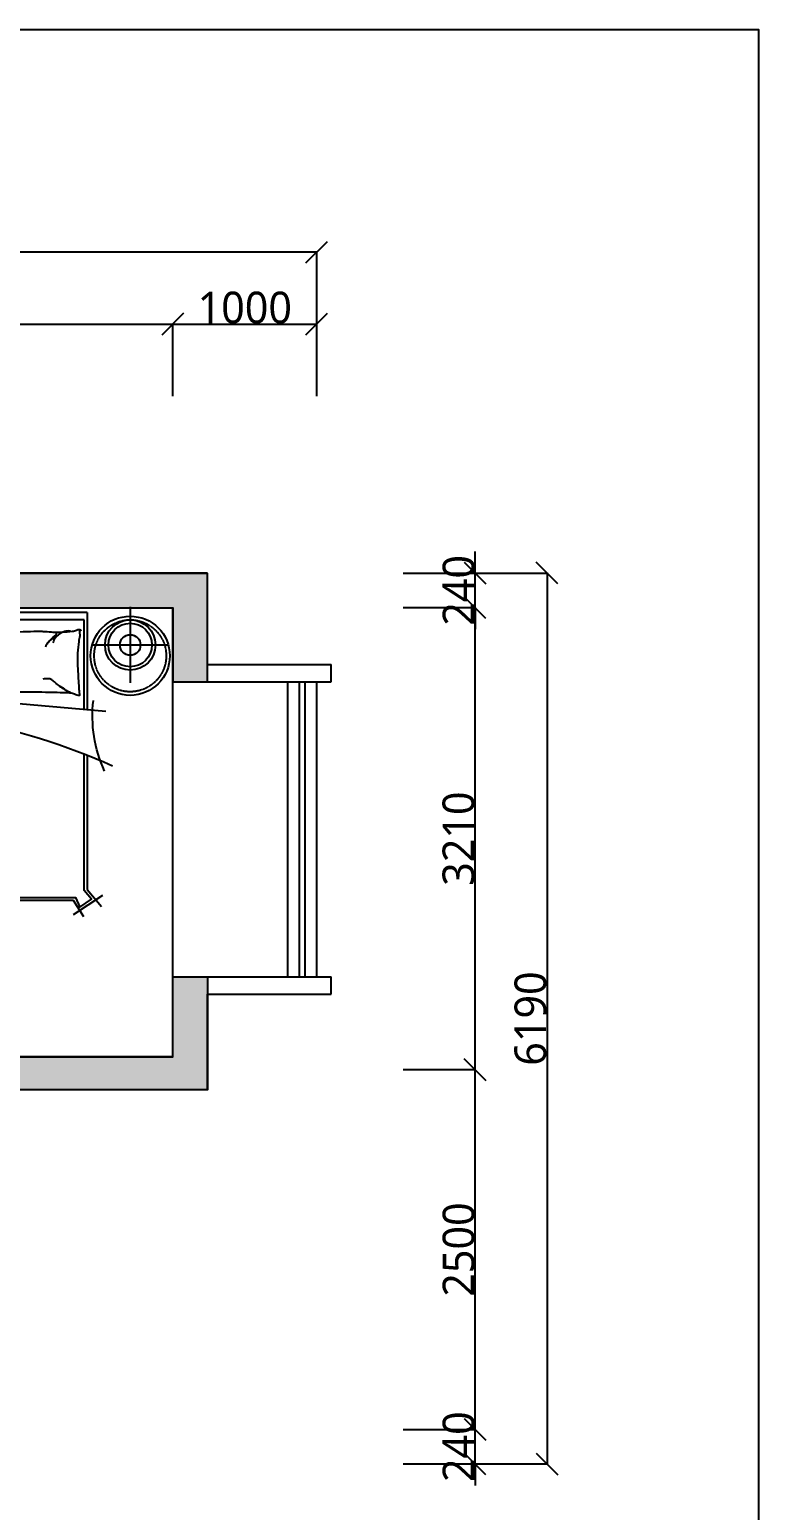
# Model space of a CAD drawing. Header units: millimetres. Extents: x -18923 to 87021, y -73077 to -1985.
# Drawn here: x 81958 to 87021, y -66167 to -55879 of the extents above; entities that cross this region are included whole.
import ezdxf

# ---------------------------------------------------------------- set-up
doc = ezdxf.new("R2010")
doc.units = ezdxf.units.MM
doc.header["$LTSCALE"] = 10
doc.linetypes.add('DASH', pattern=[0.35, 0.25, -0.1])
doc.layers.get('Defpoints').update_dxf_attribs({"color": 250})
for name, color, linetype in [('0文字-标注', 7, 'Continuous'), ('1结构-填充-剪力墙', 251, 'Continuous'), ('1结构-墙体', 7, 'Continuous'), ('1结构-窗及电梯', 133, 'Continuous'), ('2平面-家具-活动', 133, 'Continuous'), ('2平面-家具-细线', 8, 'Continuous'), ('5', 8, 'Continuous')]:
    doc.layers.add(name, color=color, linetype=linetype)
doc.styles.add('dim_font', font='SIMPLEX.shx', dxfattribs={"width": 0.8})
doc.styles.add('图框－雅黑', font='')
doc.styles.get('图框－雅黑').set_extended_font_data('Microsoft YaHei')
doc.dimstyles.new('1-30', dxfattribs={"dimtxt": 150, "dimasz": 4, "dimexe": 1.5, "dimexo": 0, "dimgap": 0.6, "dimtad": 1, "dimdec": 0, "dimlfac": 30, "dimdsep": 46, "dimtxsty": 'dim_font', "dimblk": 'DOTSMALL', "dimcen": 4, "dimdle": 1.5, "dimclrd": 123, "dimclre": 123, "dimclrt": 256, "dimadec": 0, "dimazin": 0, "dimtfac": 1, "dimtdec": 0, "dimtix": 1, "dimtmove": 2, "dimatfit": 3, "dimldrblk": 'DOTSMALL', "dimfxl": 1.5, "dimarcsym": 0})

# ---------------------------------------------------------------- blocks, each defined once
blk = doc.blocks.new('_OBLIQUE')
at = {"color": 0, "linetype": 'ByBlock'}
blk.add_line((-0.5, -0.5), (0.5, 0.5), dxfattribs=at)
blk = doc.blocks.new('*D618')
at = {"layer": '0文字-标注', "color": 8, "lineweight": -2, "transparency": 16777216}
for p, q in [((85053, -65605), (85053, -65455)), ((84553, -65605), (85054, -65605)), ((85053, -65845), (85053, -65605)), ((84553, -65845), (85054, -65845)), ((85053, -65845), (85053, -65995))]:
    blk.add_line(p, q, dxfattribs=at)
at = {"layer": 'Defpoints', "color": 0, "transparency": 16777216}
for p in [(84553, -65605), (85053, -65605), (84553, -65845)]:
    blk.add_point(p, dxfattribs=at)
at = {"layer": '0文字-标注', "color": 8, "lineweight": -2, "transparency": 16777216, "xscale": 150, "yscale": 150, "zscale": 150}
for p, rotation in [((85053, -65605), 270), ((85053, -65845), 90)]:
    blk.add_blockref('_OBLIQUE', p, dxfattribs=dict(at, rotation=rotation))
at = {"layer": '0文字-标注', "color": 255, "transparency": 16777216, "insert": (84939, -65725), "char_height": 220, "attachment_point": 5, "rotation": 90, "style": '图框－雅黑'}
blk.add_mtext('240', dxfattribs=at)
blk = doc.blocks.new('_DotSmall')
at = {"color": 0, "linetype": 'ByBlock', "const_width": 0.5}
blk.add_lwpolyline([(-0.0625, 0, 1), (0.0625, 0, 1)], format="xyb", close=True, dxfattribs=at)
blk = doc.blocks.new('*D619')
at = {"layer": '0文字-标注', "color": 8, "lineweight": -2, "transparency": 16777216}
for p, q in [((84553, -63105), (85054, -63105)), ((85053, -65607), (85053, -63104)), ((84553, -65605), (85054, -65605))]:
    blk.add_line(p, q, dxfattribs=at)
at = {"layer": 'Defpoints', "color": 0, "transparency": 16777216}
for p in [(84553, -63105), (85053, -63105), (84553, -65605)]:
    blk.add_point(p, dxfattribs=at)
at = {"layer": '0文字-标注', "color": 8, "lineweight": -2, "transparency": 16777216, "xscale": 150, "yscale": 150, "zscale": 150}
for p, rotation in [((85053, -63105), 90), ((85053, -65605), 270)]:
    blk.add_blockref('_OBLIQUE', p, dxfattribs=dict(at, rotation=rotation))
at = {"layer": '0文字-标注', "color": 255, "transparency": 16777216, "insert": (84939, -64355), "char_height": 220, "attachment_point": 5, "rotation": 90, "style": '图框－雅黑'}
blk.add_mtext('2500', dxfattribs=at)
blk = doc.blocks.new('*D620')
at = {"layer": '0文字-标注', "color": 8, "lineweight": -2, "transparency": 16777216}
for p, q in [((84553, -59895), (85054, -59895)), ((85053, -63107), (85053, -59894)), ((84553, -63105), (85054, -63105))]:
    blk.add_line(p, q, dxfattribs=at)
at = {"layer": 'Defpoints', "color": 0, "transparency": 16777216}
for p in [(84553, -59895), (85053, -59895), (84553, -63105)]:
    blk.add_point(p, dxfattribs=at)
at = {"layer": '0文字-标注', "color": 8, "lineweight": -2, "transparency": 16777216, "xscale": 150, "yscale": 150, "zscale": 150}
for p, rotation in [((85053, -59895), 90), ((85053, -63105), 270)]:
    blk.add_blockref('_OBLIQUE', p, dxfattribs=dict(at, rotation=rotation))
at = {"layer": '0文字-标注', "color": 255, "transparency": 16777216, "insert": (84938, -61500), "char_height": 220, "attachment_point": 5, "rotation": 90, "style": '图框－雅黑'}
blk.add_mtext('3210', dxfattribs=at)
blk = doc.blocks.new('*D621')
at = {"layer": '0文字-标注', "color": 8, "lineweight": -2, "transparency": 16777216}
for p, q in [((85053, -59655), (85053, -59505)), ((84553, -59655), (85054, -59655)), ((85053, -59895), (85053, -59655)), ((84553, -59895), (85054, -59895)), ((85053, -59895), (85053, -60045))]:
    blk.add_line(p, q, dxfattribs=at)
at = {"layer": 'Defpoints', "color": 0, "transparency": 16777216}
for p in [(84553, -59655), (85053, -59655), (84553, -59895)]:
    blk.add_point(p, dxfattribs=at)
at = {"layer": '0文字-标注', "color": 8, "lineweight": -2, "transparency": 16777216, "xscale": 150, "yscale": 150, "zscale": 150}
for p, rotation in [((85053, -59655), 270), ((85053, -59895), 90)]:
    blk.add_blockref('_OBLIQUE', p, dxfattribs=dict(at, rotation=rotation))
at = {"layer": '0文字-标注', "color": 255, "transparency": 16777216, "insert": (84939, -59775), "char_height": 220, "attachment_point": 5, "rotation": 90, "style": '图框－雅黑'}
blk.add_mtext('240', dxfattribs=at)
blk = doc.blocks.new('*D622')
at = {"layer": '0文字-标注', "color": 8, "lineweight": -2, "transparency": 16777216}
for p, q in [((84553, -59655), (85554, -59655)), ((85553, -59654), (85553, -65847)), ((84553, -65845), (85554, -65845))]:
    blk.add_line(p, q, dxfattribs=at)
at = {"layer": 'Defpoints', "color": 0, "transparency": 16777216}
for p in [(84553, -59655), (84553, -65845), (85553, -65845)]:
    blk.add_point(p, dxfattribs=at)
at = {"layer": '0文字-标注', "color": 8, "lineweight": -2, "transparency": 16777216, "xscale": 150, "yscale": 150, "zscale": 150}
for p, rotation in [((85553, -59655), 90), ((85553, -65845), 270)]:
    blk.add_blockref('_OBLIQUE', p, dxfattribs=dict(at, rotation=rotation))
at = {"layer": '0文字-标注', "color": 255, "transparency": 16777216, "insert": (85438, -62750), "char_height": 220, "attachment_point": 5, "rotation": 90, "style": '图框－雅黑'}
blk.add_mtext('6190', dxfattribs=at)
blk = doc.blocks.new('*D639')
at = {"layer": '0文字-标注', "color": 8, "lineweight": -2, "transparency": 16777216}
for p, q in [((79196, -57925), (82954, -57925)), ((79198, -58425), (79198, -57924)), ((82953, -58425), (82953, -57924))]:
    blk.add_line(p, q, dxfattribs=at)
at = {"layer": 'Defpoints', "color": 0, "transparency": 16777216}
for p in [(82953, -57925), (79198, -58425), (82953, -58425)]:
    blk.add_point(p, dxfattribs=at)
at = {"layer": '0文字-标注', "color": 8, "lineweight": -2, "transparency": 16777216, "xscale": 150, "yscale": 150, "zscale": 150, "rotation": 180}
blk.add_blockref('_OBLIQUE', (79198, -57925), dxfattribs=at)
at = {"layer": '0文字-标注', "color": 8, "lineweight": -2, "transparency": 16777216, "xscale": 150, "yscale": 150, "zscale": 150}
blk.add_blockref('_OBLIQUE', (82953, -57925), dxfattribs=at)
at = {"layer": '0文字-标注', "color": 255, "transparency": 16777216, "insert": (81075, -57811), "char_height": 220, "attachment_point": 5, "style": '图框－雅黑'}
blk.add_mtext('3755', dxfattribs=at)
blk = doc.blocks.new('*D640')
at = {"layer": '0文字-标注', "color": 8, "lineweight": -2, "transparency": 16777216}
for p, q in [((82951, -57925), (83954, -57925)), ((82953, -58425), (82953, -57924)), ((83953, -58425), (83953, -57924))]:
    blk.add_line(p, q, dxfattribs=at)
at = {"layer": 'Defpoints', "color": 0, "transparency": 16777216}
for p in [(83953, -57925), (82953, -58425), (83953, -58425)]:
    blk.add_point(p, dxfattribs=at)
at = {"layer": '0文字-标注', "color": 8, "lineweight": -2, "transparency": 16777216, "xscale": 150, "yscale": 150, "zscale": 150, "rotation": 180}
blk.add_blockref('_OBLIQUE', (82953, -57925), dxfattribs=at)
at = {"layer": '0文字-标注', "color": 8, "lineweight": -2, "transparency": 16777216, "xscale": 150, "yscale": 150, "zscale": 150}
blk.add_blockref('_OBLIQUE', (83953, -57925), dxfattribs=at)
at = {"layer": '0文字-标注', "color": 255, "transparency": 16777216, "insert": (83453, -57811), "char_height": 220, "attachment_point": 5, "style": '图框－雅黑'}
blk.add_mtext('1000', dxfattribs=at)
blk = doc.blocks.new('*D641')
at = {"layer": '0文字-标注', "color": 8, "lineweight": -2, "transparency": 16777216}
for p, q in [((83954, -57425), (63511, -57425)), ((63513, -58425), (63513, -57424)), ((83953, -58425), (83953, -57424))]:
    blk.add_line(p, q, dxfattribs=at)
at = {"layer": 'Defpoints', "color": 0, "transparency": 16777216}
for p in [(63513, -57425), (63513, -58425), (83953, -58425)]:
    blk.add_point(p, dxfattribs=at)
at = {"layer": '0文字-标注', "color": 8, "lineweight": -2, "transparency": 16777216, "xscale": 150, "yscale": 150, "zscale": 150, "rotation": 180}
blk.add_blockref('_OBLIQUE', (63513, -57425), dxfattribs=at)
at = {"layer": '0文字-标注', "color": 8, "lineweight": -2, "transparency": 16777216, "xscale": 150, "yscale": 150, "zscale": 150}
blk.add_blockref('_OBLIQUE', (83953, -57425), dxfattribs=at)
at = {"layer": '0文字-标注', "color": 255, "transparency": 16777216, "insert": (73733, -57311), "char_height": 220, "attachment_point": 5, "style": '图框－雅黑'}
blk.add_mtext('20440', dxfattribs=at)
blk = doc.blocks.new('df')
at = {"color": 8, "linetype": 'DASH', "ltscale": 400}
for p, q in [((137444.6, 23361.8), (137444.6, 23715.5)), ((137444.6, 23361.8), (137444.6, 23715.5)), ((137267.7, 23538.7), (137621.4, 23538.7))]:
    blk.add_line(p, q, dxfattribs=at)
at = {"ltscale": 300}
for radius in [117.2, 101.1, 47.9]:
    blk.add_circle((137444.6, 23538.7), radius, dxfattribs=at)
at = {"layer": '5', "linetype": 'DASH', "ltscale": 400}
blk.add_line((137267.7, 23538.7), (137621.4, 23538.7), dxfattribs=at)
at = {"layer": '5', "ltscale": 300}
blk.add_circle((137444.6, 23538.7), 101.1, dxfattribs=at)
blk = doc.blocks.new('A$C0ED86D5A')
for p, q in [((-900, 0), (900, 0)), ((-900, 0), (-900, -676)), ((900, -520), (900, 0)), ((-1031, -687), (999, -511)), ((900, -1923), (900, -678)), ((-900, -989), (-900, -1923)), ((-900, -1923), (-1001, -2043)), ((1001, -2041), (900, -1923)), ((-1007, -1966), (-803, -2101)), ((-878, -2114), (-806, -2000)), ((-806, -2000), (806, -2000)), ((802, -2105), (999, -1966)), ((806, -2000), (864, -2135))]:
    blk.add_line(p, q)
at = {"color": 8}
for p, q in [((-880, -50), (880, -50)), ((-880, -674), (-880, -50)), ((880, -521), (880, -50))]:
    blk.add_line(p, q, dxfattribs=at)
for points in [[(-28, -162, 0.263368), (5, -140, 0.494818), (-6, -117, 0.049225), (-27, -115, 0.036831), (-55, -117, 0.041199), (-110, -130, -0.071727), (-141, -136, -0.006385), (-182, -136, -0.002592), (-283, -136, -0.005868), (-482, -131, 0.011777), (-581, -130, 0.016425), (-611, -131, -0.009379), (-663, -135, -0.018688), (-728, -135, -0.017327), (-798, -130, -0.106612), (-826, -121, 0.151784), (-845, -117, 0.076444), (-854, -119, 0.215512), (-857, -121, 0.585858), (-854, -125, -0.363489), (-848, -128, -0.191716), (-848, -142, 0.129675), (-850, -162, 0.01735), (-846, -182, -0.019326), (-843, -200, -0.018818), (-835, -282, -0.021828), (-834, -353, -0.006204), (-836, -394, -0.001963), (-843, -522, -0.028341), (-848, -565, 0.117014), (-848, -576, 0.36606), (-846, -577, 0.03973), (-830, -574, 0.049781), (-813, -567, -0.068397), (-800, -562, -0.03665), (-778, -559, -0.009662), (-692, -556, -0.00649), (-479, -553, -0.009711), (-337, -557, -0.010961), (-286, -560, 0.010274), (-231, -563, 0.060802), (-162, -558, -0.078005), (-108, -556, -0.047825), (-81, -561, 0.034494), (-44, -570, 0.023571), (-14, -574, 0.510228), (-12, -572), (-21, -536), (-46, -437, -0.073041), (-49, -414, -0.023305), (-42, -340, -0.018299), (-37, -313, 0.01097), (-28, -267, 0.042281), (-24, -226, 0.027201), (-28, -162)], [(47, -158, -0.263368), (14, -135, -0.494818), (25, -113, -0.049225), (46, -111, -0.036831), (74, -113, -0.031893), (120, -122, 0.035782), (161, -131, 0.032941), (268, -138, 0.10377), (302, -131, 0.002966), (576, -128, -0.033397), (600, -125, -0.03204), (645, -126, 0.038141), (682, -130, 0.010837), (760, -129, 0.014624), (817, -125, 0.111249), (844, -117, -0.153708), (865, -112, -0.076444), (874, -114, -0.215512), (876, -116, -0.585858), (873, -120, 0.363489), (867, -123, 0.191716), (867, -137, -0.129675), (869, -157, -0.01735), (866, -177, 0.019326), (862, -195, 0.018818), (855, -277, 0.021828), (853, -348, 0.006204), (855, -389, 0.001963), (862, -517, 0.003705), (863, -523)], [(533, -552, 0.016207), (506, -552, 0.002229), (305, -555, -0.008153), (250, -559, -0.06251), (182, -553, 0.078669), (127, -551, 0.047825), (100, -556, -0.034494), (63, -565, -0.023571), (33, -569, -0.510228), (32, -568), (41, -531), (65, -432, 0.073041), (68, -409, 0.023305), (61, -336, 0.018299), (56, -308, -0.01097), (47, -263, -0.042281), (44, -221, -0.027201), (47, -157)]]:
    blk.add_lwpolyline(points, format="xyb")
for points in [[(-785, -128, -0.088153), (-743, -132, -0.088153), (-706, -150, -0.077547), (-680, -176, -0.077547), (-663, -209)], [(-686, -135, 0.035412), (-685, -150, 0.078915), (-683, -157, 0.145992), (-660, -181, -0.107948), (-626, -211, -0.032225), (-619, -223, -0.023191), (-611, -240)], [(-28, -182, 0.077379), (-70, -213, 0.077379), (-100, -254, 0.047525), (-112, -284, 0.047525), (-118, -315)], [(-26, -202, 0.05369), (-43, -217, 0.070312), (-53, -232, 0.015448), (-57, -242, 0.013244), (-62, -254, 0.082127), (-66, -276, 0.064164), (-62, -304)], [(45, -197, -0.05369), (62, -212, -0.070312), (72, -227, -0.015448), (77, -237, -0.013244), (81, -250, -0.082127), (85, -271, -0.064164), (81, -299)], [(47, -178, -0.077379), (89, -208, -0.077379), (119, -250, -0.047525), (131, -279, -0.047525), (137, -311)], [(705, -130, -0.035412), (704, -146, -0.078915), (702, -152, -0.145992), (679, -177, 0.107948), (646, -206, 0.032225), (638, -218, 0.023191), (630, -236)], [(804, -123, 0.088153), (762, -127, 0.088153), (725, -146, 0.077547), (699, -172, 0.077547), (682, -204)], [(-789, -560, 0.014819), (-745, -534, 0.01826), (-710, -511, 0.018079), (-679, -486, -0.024935), (-656, -468, -0.13461), (-635, -460, -0.070708), (-593, -463)], [(-137, -555, -0.009729), (-169, -544, -0.009729), (-202, -532, -0.007971), (-228, -521, -0.007971), (-253, -509)], [(156, -550, 0.009729), (189, -539, 0.009729), (221, -527, 0.007971), (247, -516, 0.007971), (273, -504)], [(772, -531, 0.003584), (762, -524, 0.024599), (730, -506, 0.018313), (711, -478, 0.015937), (675, -463, 0.072521), (655, -459, 0.033339), (612, -459)]]:
    blk.add_lwpolyline(points, format="xyb", dxfattribs=at)
for points in [[(-626, -211, 0.031223), (-649, -186, 0.023666), (-683, -157), (-683, -157, -0.023666), (-649, -186), (-649, -186), (-649, -186, -0.031223), (-626, -211)], [(646, -206, -0.031223), (668, -182, -0.023666), (702, -152), (702, -152, 0.023666), (668, -182), (668, -182), (668, -182, 0.031223), (646, -206)], [(-742, -529), (-742, -529, -0.024599), (-710, -511), (-710, -511, 0.024599), (-742, -529), (-742, -529)]]:
    blk.add_lwpolyline(points, format="xyb", close=True, dxfattribs=at)
for points in [[(-66, -276), (-66, -276)], [(85, -271), (85, -271)]]:
    blk.add_lwpolyline(points, close=True, dxfattribs=at)
for points in [[(-200, -532, -0.001202), (-204, -531, 0.001708), (-199, -533, -0.000179), (-199, -533, -0.001055), (-203, -531, 0.001291), (-198, -533, -0.001222), (-202, -531, -0.00077), (-205, -530, 0.010733), (-169, -544, -0.000007), (-169, -544, -0.009297)], [(-12, -572), (-12, -574, -0.001167), (-14, -574, 0.510231)], [(219, -528, 0.001202), (223, -526, -0.001708), (218, -528, 0.000179), (218, -528, 0.001055), (222, -527, -0.001291), (218, -528, 0.001222), (222, -527, 0.00077), (224, -526, -0.010733), (189, -539, 0.000007), (189, -539, 0.009297)]]:
    blk.add_lwpolyline(points, format="xyb", close=True)
blk.add_lwpolyline([(880, -675), (880, -1931), (932, -1991), (851, -2047), (819, -1980), (-819, -1980), (-851, -2047), (-932, -1991), (-880, -1931), (-880, -979)], dxfattribs=at)
for centre, radius, start, end in [((1294, -600), 350, 160.8864, 198.0112), ((-1851, -719), 913, 335.2664, 6.8558), ((742, -5122), 4447, 86.6052, 114.1592)]:
    blk.add_arc(centre, radius, start, end)

msp = doc.modelspace()

# ---------------------------------------------------------------- hatches: boundary and pattern name
at = {"layer": '1结构-填充-剪力墙'}
h = msp.add_hatch(color=256, dxfattribs=at)
h.dxf.hatch_style = 1
h.paths.add_polyline_path([(77222.9, -60135.5), (76247.9, -60135.5), (76247.9, -60295.5), (77222.9, -60295.5)])
h.paths.add_polyline_path([(80712.9, -65190.5), (80952.9, -65190.5), (80952.9, -65845.5), (79332.9, -65845.5), (79332.9, -65605.5), (80712.9, -65605.5)])
h.paths.add_polyline_path([(81442.9, -63015.5), (82952.9, -63015.5), (82952.9, -62460.5), (83192.9, -62460.5), (83192.9, -63245.5), (81442.9, -63245.5)])
h.paths.add_polyline_path([(82952.9, -59895.5), (79332.9, -59895.5), (79332.9, -59655.5), (83192.9, -59655.5), (83192.9, -60410.5), (82952.9, -60410.5)])
h.paths.add_polyline_path([(77822.9, -60135.5), (79052.9, -60135.5), (79052.9, -59655.5), (79332.9, -59655.5), (79332.9, -60295.5), (77822.9, -60295.5)])
h.paths.add_polyline_path([(76247.9, -61710.5), (76897.9, -61710.5), (76897.9, -60295.5), (77122.9, -60295.5), (77122.9, -61965.5), (76247.9, -61965.5)])
h.paths.add_polyline_path([(68697.9, -63045.5), (72632.9, -63045.5), (72632.9, -63715.5), (72397.9, -63715.5), (72397.9, -63285.5), (68937.9, -63285.5), (68697.9, -63285.5)])
h.paths.add_polyline_path([(64902.9, -65170.5), (65142.9, -65170.5), (65142.9, -65605.5), (66727.9, -65605.5), (66727.9, -65845.5), (64902.9, -65845.5)])
h.paths.add_polyline_path([(64977.9, -62645.5), (65217.9, -62645.5), (65217.9, -63045.5), (66727.9, -63045.5), (66727.9, -63285.5), (64977.9, -63285.5)])
h.paths.add_polyline_path([(64977.9, -58925.5), (66727.9, -58925.5), (66727.9, -59165.5), (65217.9, -59165.5), (65217.9, -59765.5), (64977.9, -59765.5)])
h.paths.add_polyline_path([(76512.9, -65045.5), (76262.9, -65045.5), (76262.9, -65845.5), (76512.9, -65845.5)])
h.paths.add_polyline_path([(76512.9, -62975.5), (76262.9, -62975.5), (76262.9, -62975.5), (76262.9, -63205.5), (73882.9, -63205.5), (73882.9, -63575.5), (73882.9, -63845.5), (74122.9, -63845.5), (74122.9, -63445.5), (76262.9, -63445.5), (76262.9, -63975.5), (76512.9, -63975.5)])
h.paths.add_polyline_path([(74742.9, -58925.5), (72397.9, -58925.5), (72397.9, -59380.5), (72632.9, -59380.5), (72632.9, -59180.5), (74627.9, -59180.5), (74742.9, -59180.5)])
h.paths.add_polyline_path([(75647.9, -60135.5), (74627.9, -60135.5), (74627.9, -60295.5), (75647.9, -60295.5)])

# ---------------------------------------------------------------- linework, layer by layer
at = {"layer": '1结构-墙体'}
for p, q in [((79052.9, -59655.5), (83192.9, -59655.5)), ((83192.9, -60290.5), (83192.9, -59655.5)), ((79332.9, -59895.5), (82952.9, -59895.5)), ((82952.9, -60410.5), (82952.9, -59895.5)), ((83192.9, -60290.5), (84052.9, -60290.5)), ((84052.9, -60410.5), (84052.9, -60290.5)), ((82952.9, -60410.5), (84052.9, -60410.5)), ((82952.9, -62460.5), (84052.9, -62460.5)), ((82952.9, -63015.5), (82952.9, -62460.5)), ((84052.9, -62580.5), (84052.9, -62460.5)), ((83192.9, -62580.5), (84052.9, -62580.5)), ((83192.9, -63245.5), (83192.9, -62580.5)), ((82952.9, -63015.5), (81132.9, -63015.5)), ((83192.9, -63245.5), (81232.9, -63245.5))]:
    msp.add_line(p, q, dxfattribs=at)
for points in [[(83192.9, -59655.5), (79052.9, -59655.5), (79052.9, -60135.5), (77822.9, -60135.5), (77822.9, -60295.5), (79332.9, -60295.5), (79332.9, -59895.5), (82952.9, -59895.5), (82952.9, -60410.5), (83192.9, -60410.5)], [(81442.9, -63015.5), (82952.9, -63015.5), (82952.9, -62460.5), (83192.9, -62460.5), (83192.9, -63245.5), (81442.9, -63245.5)]]:
    msp.add_lwpolyline(points, close=True, dxfattribs=at)
at = {"layer": '1结构-窗及电梯'}
for p, q in [((82952.9, -62460.5), (82952.9, -60410.5)), ((83752.9, -62460.5), (83752.9, -60410.5)), ((83832.9, -62460.5), (83832.9, -60410.5)), ((83872.9, -62460.5), (83872.9, -60410.5)), ((83952.9, -62460.5), (83952.9, -60410.5))]:
    msp.add_line(p, q, dxfattribs=at)
at = {"layer": '2平面-家具-活动'}
msp.add_circle((82656.9, -60229.5), 275, dxfattribs=at)
at = {"layer": '2平面-家具-细线', "color": 8, "linetype": 'DASH', "ltscale": 0.5}
msp.add_circle((82656.9, -60229.5), 250, dxfattribs=at)
at = {"layer": 'Defpoints', "color": 1}
msp.add_lwpolyline([(60534.7, -55878.7), (87020.7, -55878.7), (87020.7, -68749.4), (60534.7, -68749.4)], close=True, dxfattribs=at)

# ---------------------------------------------------------------- block references
at = {"layer": '2平面-家具-活动', "xscale": -1}
msp.add_blockref('A$C0ED86D5A', (81456.9, -59929.5), dxfattribs=at)
at = {"layer": '2平面-家具-活动', "extrusion": (0, 0, -1), "xscale": -1.492663972545415, "yscale": 1.492663972545415, "zscale": -1.492663972720542, "rotation": 90}
msp.add_blockref('df', (-47521.5, 145004.1), dxfattribs=at)

# ---------------------------------------------------------------- dimensions: what is measured, and where the dimension line sits
at = {"layer": '0文字-标注'}
for base, p1, p2, picture, middle in [((63512.9, -57425.5), (83952.9, -58425.5), (63512.9, -58425.5), '*D641', (73732.9, -57311.2)), ((82952.9, -57925.5), (79197.9, -58425.5), (82952.9, -58425.5), '*D639', (81075.4, -57811.1)), ((83952.9, -57925.5), (82952.9, -58425.5), (83952.9, -58425.5), '*D640', (83452.9, -57810.6))]:
    dim = msp.add_linear_dim(base=base, p1=p1, p2=p2, dimstyle='1-30', override={"dimtxt": 220, "dimasz": 150, "dimexe": 1, "dimlfac": 1, "dimrnd": 5, "dimtxsty": '图框－雅黑', "dimblk1": 'OBLIQUE', "dimblk2": 'OBLIQUE', "dimsah": 1, "dimclrd": 8, "dimclre": 8, "dimclrt": 255}, dxfattribs=at)
    dim.commit()
    dim.dimension.update_dxf_attribs({"geometry": picture, "text_midpoint": middle})
for base, p1, p2, picture, middle in [((85052.9, -59655.5), (84552.9, -59895.5), (84552.9, -59655.5), '*D621', (84938.6, -59775.5)), ((85552.9, -65845.5), (84552.9, -59655.5), (84552.9, -65845.5), '*D622', (85438, -62750.5)), ((85052.9, -59895.5), (84552.9, -63105.5), (84552.9, -59895.5), '*D620', (84938, -61500.5)), ((85052.9, -63105.5), (84552.9, -65605.5), (84552.9, -63105.5), '*D619', (84938.5, -64355.5)), ((85052.9, -65605.5), (84552.9, -65845.5), (84552.9, -65605.5), '*D618', (84938.6, -65725.5))]:
    dim = msp.add_linear_dim(base=base, p1=p1, p2=p2, angle=90, dimstyle='1-30', override={"dimtxt": 220, "dimasz": 150, "dimexe": 1, "dimlfac": 1, "dimrnd": 5, "dimtxsty": '图框－雅黑', "dimblk1": 'OBLIQUE', "dimblk2": 'OBLIQUE', "dimsah": 1, "dimclrd": 8, "dimclre": 8, "dimclrt": 255}, dxfattribs=at)
    dim.commit()
    dim.dimension.update_dxf_attribs({"geometry": picture, "text_midpoint": middle})

doc.saveas('drawing.dxf')
